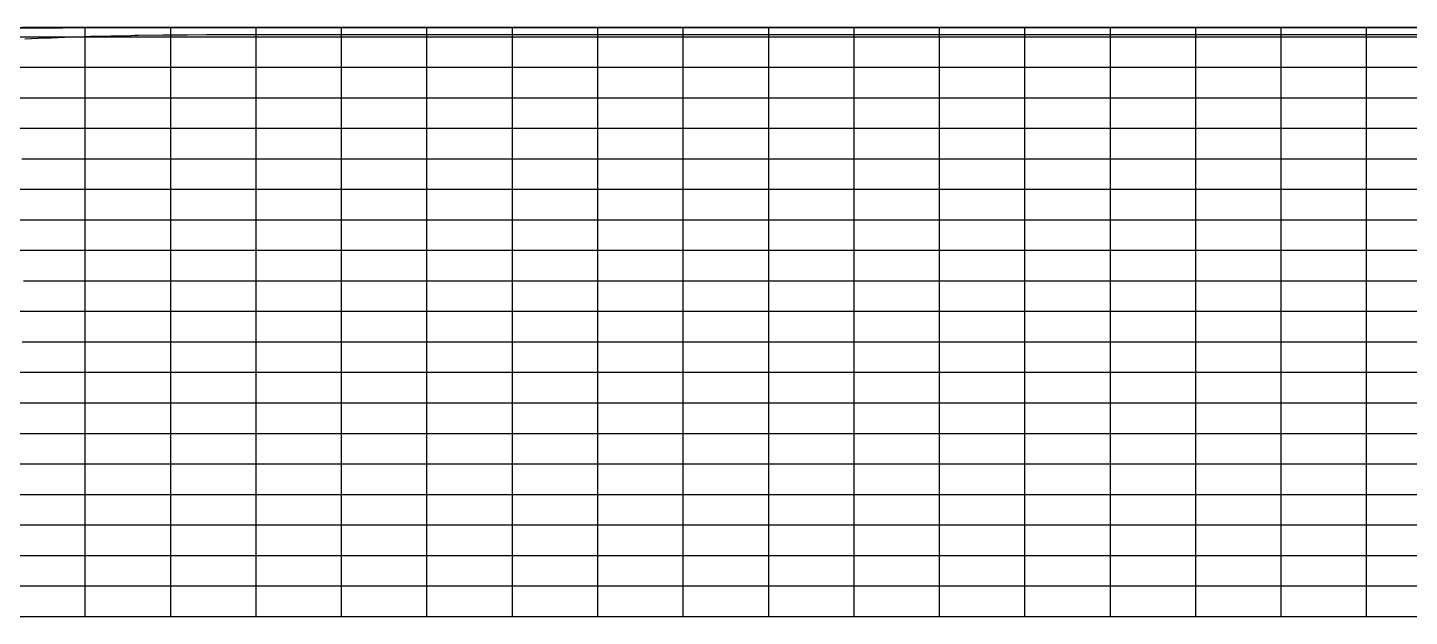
# Model space of a CAD drawing. Header units: millimetres. Extents: x 0 to 181739, y 0 to 19300.
# Drawn here: x 45710 to 91000, y 0 to 19300 of the extents above; entities that cross this region are included whole.
import ezdxf

# ---------------------------------------------------------------- set-up
doc = ezdxf.new("R2010")
doc.units = ezdxf.units.MM
for name, color, linetype in [('BUTTOCKS', 6, 'Continuous'), ('Knuckle', 1, 'Continuous'), ('SECTIONS', 3, 'Continuous'), ('WATERLINES', 5, 'Continuous')]:
    doc.layers.add(name, color=color, linetype=linetype)

msp = doc.modelspace()

# ---------------------------------------------------------------- linework, layer by layer
at = {"color": 2}
msp.add_polyline3d([(114800, 19300, 1900), (52200, 19300, 1900), (51878, 19300, 1901), (51557, 19300, 1903), (51021, 19300, 1913), (50486, 19300, 1929), (49707, 19300, 1958), (48928, 19300, 1992), (48767, 19300, 2000), (48605, 19300, 2008), (47981, 19300, 2042), (47357, 19300, 2083), (47223, 19300, 2093), (47089, 19300, 2104), (46564, 19300, 2147), (46039, 19300, 2194), (45528, 19300, 2244)], dxfattribs=at)
at = {"layer": 'BUTTOCKS'}
for points in [[(45430, 19000, 1119), (46059, 19000, 1076), (46624, 19000, 1040), (47189, 19000, 1007), (47736, 19000, 979), (48284, 19000, 954), (48715, 19000, 937), (49146, 19000, 923), (49361, 19000, 916), (49575, 19000, 910), (50437, 19000, 891), (51094, 19000, 882), (51751, 19000, 878), (51976, 19000, 877), (52200, 19000, 877), (114800, 19000, 875)], [(45340, 18000, 265), (45896, 18000, 240), (46452, 18000, 217), (47163, 18000, 191), (47874, 18000, 168), (48178, 18000, 159), (48483, 18000, 150), (49245, 18000, 131), (50008, 18000, 116), (50627, 18000, 107), (51247, 18000, 101), (51724, 18000, 99), (52200, 18000, 98), (114800, 18000, 93)], [(45151, 17000, 102), (45729, 17000, 87), (46884, 17000, 63), (47237, 17000, 56), (47590, 17000, 49), (48648, 17000, 30), (49706, 17000, 16), (50322, 17000, 9), (50937, 17000, 4), (51569, 17000, 1), (52200, 17000, 0), (119349, 17000, 0)], [(45448, 16000, 65), (46257, 16000, 51), (47067, 16000, 39), (48298, 16000, 21), (49530, 16000, 8), (49828, 16000, 6), (50126, 16000, 4), (51163, 16000, 1), (52200, 16000, 0), (123964, 16000, 0)], [(45525, 15000, 57), (46419, 15000, 41), (47312, 15000, 28), (48654, 15000, 14), (49764, 15000, 6), (50873, 15000, 2), (51537, 15000, 0), (52200, 15000, 0), (127467, 15000, 0)], [(44836, 14000, 66), (46058, 14000, 43), (47372, 14000, 25), (48579, 14000, 13), (49786, 14000, 5), (50993, 14000, 1), (52200, 14000, 0), (130402, 14000, 0)], [(44769, 13000, 65), (45797, 13000, 45), (46825, 13000, 30), (47776, 13000, 19), (48728, 13000, 11), (50169, 13000, 3), (51611, 13000, 0), (52200, 13000, 0), (132970, 13000, 0)], [(45185, 12000, 54), (46062, 12000, 39), (46840, 12000, 29), (47618, 12000, 20), (48764, 12000, 10), (49909, 12000, 4), (51055, 12000, 1), (52200, 12000, 0), (135288, 12000, 0)], [(45579, 11000, 45), (46477, 11000, 32), (47376, 11000, 21), (48582, 11000, 11), (49788, 11000, 5), (50994, 11000, 1), (52200, 11000, 0), (137467, 11000, 0)], [(44483, 10000, 61), (45914, 10000, 38), (46963, 10000, 24), (48012, 10000, 15), (49419, 10000, 6), (50825, 10000, 1), (52200, 10000, 0), (139586, 10000, 0)], [(45529, 9000, 41), (46062, 9000, 34), (47167, 9000, 21), (48272, 9000, 12), (50236, 9000, 3), (52200, 9000, 0), (141680, 9000, 0)], [(45040, 8000, 46), (45873, 8000, 34), (46706, 8000, 24), (48232, 8000, 11), (49758, 8000, 4), (50979, 8000, 1), (52200, 8000, 0), (143818, 8000, 0)], [(45051, 7000, 41), (46458, 7000, 25), (48165, 7000, 11), (49873, 7000, 3), (51037, 7000, 1), (52200, 7000, 0), (146016, 7000, 0)], [(45419, 6000, 33), (46821, 6000, 19), (47597, 6000, 13), (48748, 6000, 7), (49899, 6000, 3), (52200, 6000, 0), (148246, 6000, 0)], [(45242, 5000, 31), (46824, 5000, 17), (47597, 5000, 12), (48748, 5000, 6), (49899, 5000, 3), (52200, 5000, 0), (150475, 5000, 0)], [(45040, 4000, 28), (46269, 4000, 18), (47497, 4000, 10), (49849, 4000, 2), (52200, 4000, 0), (152696, 4000, 0)], [(45080, 3000, 24), (46646, 3000, 13), (48213, 3000, 6), (50206, 3000, 1), (52200, 3000, 0), (155017, 3000, 0)], [(44887, 2000, 21), (46823, 2000, 9), (48937, 2000, 3), (51050, 2000, 0), (52200, 2000, 0), (157806, 2000, 0)], [(45187, 1000, 15), (46111, 1000, 10), (47036, 1000, 6), (49618, 1000, 1), (52200, 1000, 0), (163770, 1000, 0)]]:
    msp.add_polyline3d(points, dxfattribs=at)
at = {"layer": 'Knuckle'}
msp.add_polyline3d([(45447, 0, 10), (47784, 0, 3), (50122, 0, 0), (51161, 0, 0), (170277, 0, 0)], dxfattribs=at)
at = {"layer": 'SECTIONS'}
for points in [[(47600, 0, 3), (47600, 5573, 12), (47600, 11146, 19), (47600, 12831, 21), (47600, 14517, 23), (47600, 15142, 26), (47600, 15806, 29), (47600, 16469, 37), (47600, 16897, 46), (47600, 17149, 53), (47600, 17274, 59), (47600, 17400, 66), (47600, 17512, 76), (47600, 17624, 90), (47600, 17736, 108), (47600, 17846, 131), (47600, 17941, 157), (47600, 18034, 189), (47600, 18125, 225), (47600, 18213, 267), (47600, 18299, 314), (47600, 18404, 380), (47600, 18504, 451), (47600, 18600, 528), (47600, 18691, 610), (47600, 18761, 680), (47600, 18827, 753), (47600, 18890, 830), (47600, 18949, 909), (47600, 19004, 991), (47600, 19054, 1076), (47600, 19100, 1163), (47600, 19141, 1252), (47600, 19177, 1344), (47600, 19216, 1461), (47600, 19248, 1580), (47600, 19272, 1700), (47600, 19288, 1822), (47600, 19297, 1944), (47600, 19300, 2066), (47600, 19300, 9000)], [(50400, 0, 0), (50400, 5618, 1), (50400, 11235, 3), (50400, 13031, 3), (50400, 14827, 3), (50400, 15435, 3), (50400, 16042, 4), (50400, 16721, 7), (50400, 17400, 12), (50400, 17509, 16), (50400, 17618, 26), (50400, 17727, 41), (50400, 17834, 63), (50400, 17861, 69), (50400, 17888, 76), (50400, 17966, 99), (50400, 18043, 125), (50400, 18119, 155), (50400, 18230, 205), (50400, 18338, 263), (50400, 18421, 314), (50400, 18501, 369), (50400, 18592, 438), (50400, 18636, 474), (50400, 18678, 511), (50400, 18715, 546), (50400, 18752, 581), (50400, 18832, 669), (50400, 18907, 761), (50400, 18977, 857), (50400, 19041, 958), (50400, 19098, 1062), (50400, 19147, 1170), (50400, 19165, 1214), (50400, 19183, 1259), (50400, 19215, 1353), (50400, 19242, 1448), (50400, 19264, 1545), (50400, 19281, 1643), (50400, 19292, 1742), (50400, 19298, 1841), (50400, 19300, 1891), (50400, 19300, 1941), (50400, 19300, 9000)], [(53200, 0, 0), (53200, 17400, 0), (53200, 17499, 3), (53200, 17597, 10), (53200, 17712, 26), (53200, 17825, 49), (53200, 17937, 78), (53200, 18047, 114), (53200, 18154, 156), (53200, 18259, 206), (53200, 18361, 261), (53200, 18458, 322), (53200, 18540, 380), (53200, 18618, 443), (53200, 18693, 509), (53200, 18765, 579), (53200, 18832, 653), (53200, 18896, 730), (53200, 18955, 810), (53200, 19011, 894), (53200, 19062, 980), (53200, 19108, 1069), (53200, 19152, 1167), (53200, 19191, 1267), (53200, 19224, 1369), (53200, 19251, 1473), (53200, 19273, 1579), (53200, 19288, 1685), (53200, 19297, 1792), (53200, 19300, 1900), (53200, 19300, 9000)], [(56000, 0, 0), (56000, 17400, 0), (56000, 17522, 4), (56000, 17644, 16), (56000, 17765, 35), (56000, 17885, 63), (56000, 18002, 98), (56000, 18117, 141), (56000, 18229, 191), (56000, 18338, 248), (56000, 18422, 298), (56000, 18503, 353), (56000, 18581, 412), (56000, 18656, 475), (56000, 18728, 542), (56000, 18796, 612), (56000, 18862, 687), (56000, 18924, 766), (56000, 18981, 848), (56000, 19034, 932), (56000, 19083, 1020), (56000, 19127, 1109), (56000, 19167, 1201), (56000, 19201, 1295), (56000, 19230, 1391), (56000, 19255, 1487), (56000, 19274, 1589), (56000, 19289, 1692), (56000, 19297, 1796), (56000, 19300, 1900), (56000, 19300, 9000)], [(58800, 0, 0), (58800, 17400, 0), (58800, 17522, 4), (58800, 17644, 16), (58800, 17765, 35), (58800, 17884, 63), (58800, 18001, 98), (58800, 18116, 140), (58800, 18228, 190), (58800, 18336, 247), (58800, 18437, 308), (58800, 18533, 376), (58800, 18626, 449), (58800, 18713, 528), (58800, 18796, 612), (58800, 18876, 705), (58800, 18950, 802), (58800, 19017, 904), (58800, 19078, 1009), (58800, 19132, 1119), (58800, 19179, 1232), (58800, 19218, 1347), (58800, 19250, 1465), (58800, 19272, 1573), (58800, 19287, 1681), (58800, 19297, 1790), (58800, 19300, 1900), (58800, 19300, 9000)], [(61600, 0, 0), (61600, 17400, 0), (61600, 17522, 4), (61600, 17643, 16), (61600, 17764, 35), (61600, 17883, 62), (61600, 18000, 97), (61600, 18114, 139), (61600, 18226, 189), (61600, 18334, 245), (61600, 18432, 305), (61600, 18526, 370), (61600, 18616, 441), (61600, 18702, 517), (61600, 18789, 604), (61600, 18870, 697), (61600, 18945, 795), (61600, 19013, 897), (61600, 19063, 982), (61600, 19109, 1069), (61600, 19149, 1159), (61600, 19185, 1251), (61600, 19217, 1344), (61600, 19242, 1435), (61600, 19263, 1526), (61600, 19279, 1619), (61600, 19291, 1712), (61600, 19298, 1806), (61600, 19300, 1900), (61600, 19300, 9000)], [(64400, 0, 0), (64400, 17400, 0), (64400, 17522, 4), (64400, 17643, 16), (64400, 17763, 35), (64400, 17882, 62), (64400, 17998, 96), (64400, 18113, 138), (64400, 18224, 188), (64400, 18332, 244), (64400, 18410, 291), (64400, 18486, 342), (64400, 18560, 396), (64400, 18631, 453), (64400, 18699, 514), (64400, 18764, 578), (64400, 18831, 652), (64400, 18895, 728), (64400, 18954, 808), (64400, 19009, 891), (64400, 19060, 976), (64400, 19106, 1064), (64400, 19147, 1155), (64400, 19184, 1247), (64400, 19216, 1341), (64400, 19243, 1437), (64400, 19268, 1551), (64400, 19286, 1667), (64400, 19296, 1783), (64400, 19300, 1900), (64400, 19300, 9000)], [(67200, 0, 0), (67200, 17400, 0), (67200, 17521, 4), (67200, 17642, 15), (67200, 17762, 35), (67200, 17881, 61), (67200, 17997, 96), (67200, 18111, 138), (67200, 18222, 187), (67200, 18330, 243), (67200, 18425, 300), (67200, 18516, 363), (67200, 18604, 431), (67200, 18688, 504), (67200, 18767, 581), (67200, 18842, 664), (67200, 18911, 750), (67200, 18976, 840), (67200, 19035, 934), (67200, 19085, 1022), (67200, 19129, 1113), (67200, 19169, 1207), (67200, 19203, 1302), (67200, 19233, 1399), (67200, 19257, 1497), (67200, 19276, 1597), (67200, 19289, 1698), (67200, 19297, 1799), (67200, 19300, 1900), (67200, 19300, 9000)], [(70000, 0, 0), (70000, 17400, 0), (70000, 17489, 2), (70000, 17578, 8), (70000, 17666, 18), (70000, 17754, 33), (70000, 17841, 51), (70000, 17927, 74), (70000, 18021, 104), (70000, 18114, 138), (70000, 18204, 178), (70000, 18293, 222), (70000, 18378, 271), (70000, 18482, 339), (70000, 18581, 413), (70000, 18675, 493), (70000, 18764, 578), (70000, 18846, 669), (70000, 18923, 765), (70000, 18993, 866), (70000, 19057, 970), (70000, 19113, 1078), (70000, 19162, 1189), (70000, 19204, 1303), (70000, 19238, 1419), (70000, 19265, 1538), (70000, 19285, 1658), (70000, 19296, 1779), (70000, 19300, 1900), (70000, 19300, 9000)], [(72800, 0, 0), (72800, 17400, 0), (72800, 17489, 2), (72800, 17577, 8), (72800, 17665, 18), (72800, 17753, 32), (72800, 17840, 51), (72800, 17926, 73), (72800, 18020, 103), (72800, 18113, 138), (72800, 18203, 177), (72800, 18292, 222), (72800, 18378, 271), (72800, 18481, 338), (72800, 18580, 412), (72800, 18675, 492), (72800, 18764, 578), (72800, 18814, 633), (72800, 18863, 690), (72800, 18910, 748), (72800, 18954, 808), (72800, 19010, 891), (72800, 19061, 978), (72800, 19107, 1066), (72800, 19149, 1157), (72800, 19185, 1251), (72800, 19217, 1345), (72800, 19244, 1442), (72800, 19265, 1540), (72800, 19282, 1639), (72800, 19293, 1738), (72800, 19298, 1819), (72800, 19300, 1900), (72800, 19300, 9000)], [(75600, 0, 0), (75600, 17400, 0), (75600, 17509, 3), (75600, 17617, 12), (75600, 17724, 27), (75600, 17831, 49), (75600, 17927, 73), (75600, 18022, 103), (75600, 18115, 138), (75600, 18206, 179), (75600, 18294, 223), (75600, 18402, 286), (75600, 18505, 355), (75600, 18603, 431), (75600, 18697, 513), (75600, 18730, 545), (75600, 18763, 578), (75600, 18846, 669), (75600, 18922, 765), (75600, 18993, 865), (75600, 19056, 970), (75600, 19102, 1057), (75600, 19144, 1146), (75600, 19180, 1237), (75600, 19212, 1329), (75600, 19239, 1424), (75600, 19266, 1541), (75600, 19285, 1660), (75600, 19296, 1780), (75600, 19300, 1900), (75600, 19300, 9000)], [(78400, 0, 0), (78400, 17400, 0), (78400, 17520, 4), (78400, 17640, 15), (78400, 17759, 33), (78400, 17876, 59), (78400, 17972, 87), (78400, 18066, 119), (78400, 18158, 156), (78400, 18248, 199), (78400, 18335, 246), (78400, 18441, 311), (78400, 18542, 383), (78400, 18639, 461), (78400, 18730, 545), (78400, 18783, 599), (78400, 18833, 654), (78400, 18910, 748), (78400, 18980, 846), (78400, 19044, 949), (78400, 19102, 1056), (78400, 19152, 1166), (78400, 19196, 1279), (78400, 19232, 1395), (78400, 19260, 1512), (78400, 19277, 1608), (78400, 19290, 1705), (78400, 19297, 1802), (78400, 19300, 1900), (78400, 19300, 9000)], [(81200, 0, 0), (81200, 17400, 0), (81200, 17520, 4), (81200, 17639, 15), (81200, 17758, 33), (81200, 17875, 59), (81200, 17970, 86), (81200, 18064, 118), (81200, 18157, 156), (81200, 18247, 198), (81200, 18334, 245), (81200, 18440, 311), (81200, 18542, 383), (81200, 18638, 461), (81200, 18730, 545), (81200, 18770, 585), (81200, 18809, 627), (81200, 18886, 718), (81200, 18958, 814), (81200, 19023, 914), (81200, 19082, 1018), (81200, 19135, 1125), (81200, 19180, 1236), (81200, 19218, 1349), (81200, 19249, 1464), (81200, 19272, 1572), (81200, 19287, 1681), (81200, 19297, 1790), (81200, 19300, 1900), (81200, 19300, 9000)], [(84000, 0, 0), (84000, 17400, 0), (84000, 17519, 4), (84000, 17638, 14), (84000, 17757, 33), (84000, 17873, 58), (84000, 17969, 85), (84000, 18063, 118), (84000, 18156, 155), (84000, 18246, 198), (84000, 18333, 245), (84000, 18440, 310), (84000, 18541, 382), (84000, 18638, 461), (84000, 18730, 545), (84000, 18810, 628), (84000, 18885, 717), (84000, 18954, 809), (84000, 19018, 905), (84000, 19076, 1006), (84000, 19128, 1109), (84000, 19173, 1216), (84000, 19211, 1325), (84000, 19238, 1418), (84000, 19260, 1513), (84000, 19278, 1609), (84000, 19290, 1706), (84000, 19298, 1803), (84000, 19300, 1900), (84000, 19300, 9000)], [(86800, 0, 0), (86800, 17400, 0), (86800, 17483, 2), (86800, 17567, 7), (86800, 17650, 16), (86800, 17732, 28), (86800, 17830, 48), (86800, 17926, 73), (86800, 18022, 103), (86800, 18115, 138), (86800, 18206, 179), (86800, 18295, 224), (86800, 18382, 274), (86800, 18466, 328), (86800, 18547, 387), (86800, 18624, 449), (86800, 18714, 530), (86800, 18799, 617), (86800, 18878, 709), (86800, 18952, 805), (86800, 19019, 906), (86800, 19079, 1011), (86800, 19133, 1120), (86800, 19179, 1231), (86800, 19216, 1339), (86800, 19246, 1449), (86800, 19270, 1560), (86800, 19286, 1673), (86800, 19297, 1786), (86800, 19300, 1900), (86800, 19300, 9000)], [(89600, 0, 0), (89600, 17400, 0), (89600, 17495, 2), (89600, 17590, 9), (89600, 17684, 20), (89600, 17778, 36), (89600, 17875, 58), (89600, 17971, 86), (89600, 18065, 118), (89600, 18158, 156), (89600, 18248, 199), (89600, 18336, 247), (89600, 18421, 299), (89600, 18504, 355), (89600, 18583, 415), (89600, 18660, 480), (89600, 18748, 563), (89600, 18830, 652), (89600, 18907, 746), (89600, 18978, 844), (89600, 19043, 946), (89600, 19101, 1053), (89600, 19152, 1163), (89600, 19195, 1276), (89600, 19227, 1377), (89600, 19253, 1480), (89600, 19274, 1584), (89600, 19288, 1688), (89600, 19297, 1794), (89600, 19300, 1900), (89600, 19300, 9000)]]:
    msp.add_polyline3d(points, dxfattribs=at)
at = {"layer": 'WATERLINES'}
for points in [[(11232, 19300, 9000), (138657, 19300, 9000)], [(15178, 19300, 8000), (137308, 19300, 8000)], [(19408, 19300, 7000), (135826, 19300, 7000)], [(23896, 19300, 6000), (134124, 19300, 6000)], [(28662, 19300, 5000), (132055, 19300, 5000)], [(33820, 19300, 4000), (129466, 19300, 4000)], [(39733, 19300, 3000), (126115, 19300, 3000)], [(45044, 19282, 2000), (45959, 19292, 2000), (46409, 19295, 2000), (46859, 19297, 2000), (47812, 19300, 2000), (48765, 19300, 2000), (119741, 19300, 2000)], [(45622, 18933, 1000), (45840, 18943, 1000), (46057, 18952, 1000), (46486, 18970, 1000), (46915, 18986, 1000), (47344, 19001, 1000), (47774, 19015, 1000), (48441, 19033, 1000), (49109, 19047, 1000), (49225, 19049, 1000), (49341, 19051, 1000), (50146, 19062, 1000), (50951, 19069, 1000), (51575, 19071, 1000), (52200, 19072, 1000), (114800, 19074, 1000)]]:
    msp.add_polyline3d(points, dxfattribs=at)

doc.saveas('drawing.dxf')
